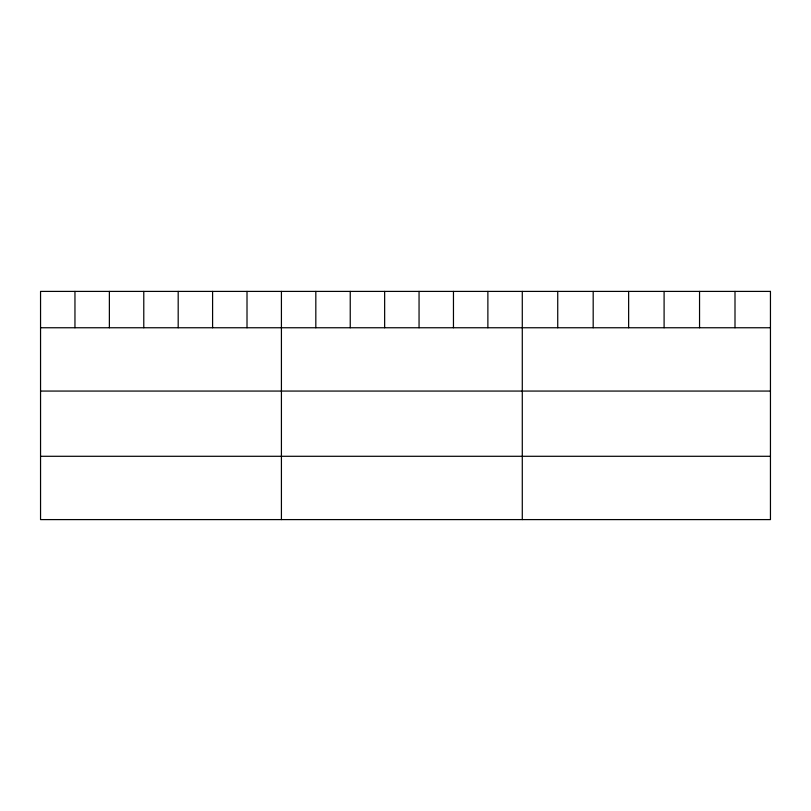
<?xml version="1.0" encoding="UTF-8"?>
<svg xmlns="http://www.w3.org/2000/svg" width="811" height="811" viewBox="0 0 811 811"><rect width="100%" height="100%" fill="white"/><g stroke="black" fill="none" stroke-linecap="round" stroke-linejoin="round"><path stroke-width="1.22" d="M40.55 327.756L770.45 327.756M40.55 391.064L770.45 391.064M40.55 456.289L770.45 456.289M734.999 291.402L734.999 327.756M699.548 291.402L699.548 327.756M664.097 291.402L664.097 327.756M628.637 291.402L628.637 327.756M593.186 291.402L593.186 327.756M557.735 291.402L557.735 327.756M522.284 291.402L522.284 519.598M487.877 291.402L487.877 327.756M453.461 291.402L453.461 327.756M419.054 291.402L419.054 327.756M384.647 291.402L384.647 327.756M350.24 291.402L350.24 327.756M315.824 291.402L315.824 327.756M281.417 291.402L281.417 519.598M247.01 291.402L247.01 327.756M212.594 291.402L212.594 327.756M178.187 291.402L178.187 327.756M143.78 291.402L143.78 327.756M109.373 291.402L109.373 327.756M74.957 291.402L74.957 327.756M770.45 291.402L40.55 291.402L40.55 519.598L770.45 519.598L770.45 291.402"/></g></svg>
